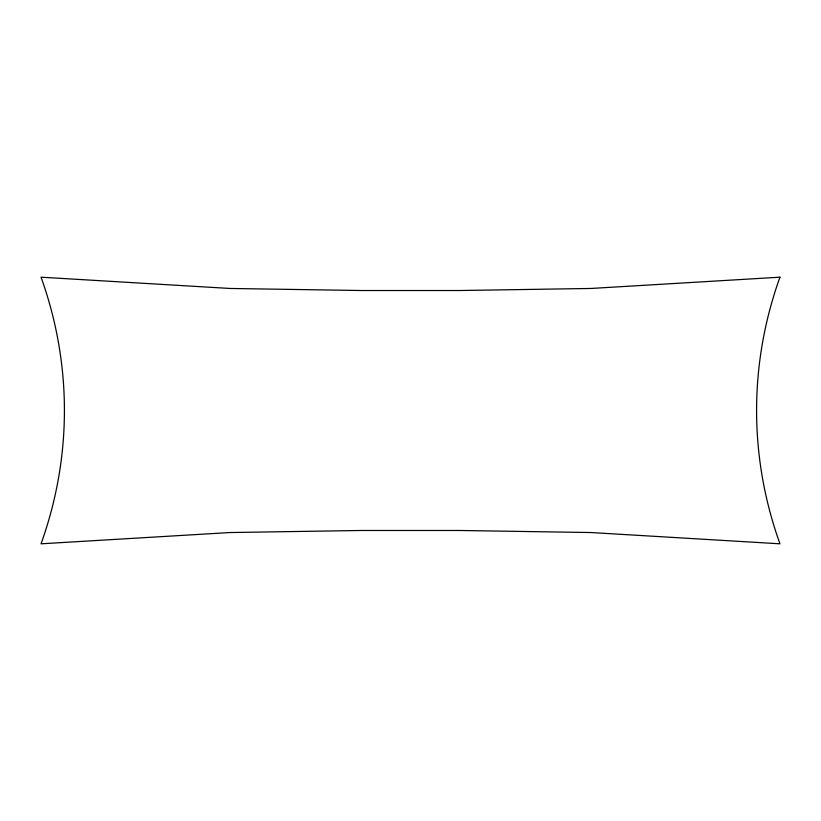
<?xml version="1.0" encoding="UTF-8"?>
<svg xmlns="http://www.w3.org/2000/svg" width="821" height="821" viewBox="0 0 821 821"><rect width="100%" height="100%" fill="white"/><g stroke="black" fill="none" stroke-linecap="round" stroke-linejoin="round"><path stroke-width="1.23" d="M779.95 277.19L590.976 288.458L459.76 290.521L361.24 290.521L230.024 288.458L41.05 277.19A518.79 449.282 0 0 1 41.05 543.81L230.024 532.542L361.24 530.479L459.76 530.479L590.976 532.542L779.95 543.81A518.79 449.282 0 0 1 779.95 277.19"/></g></svg>
